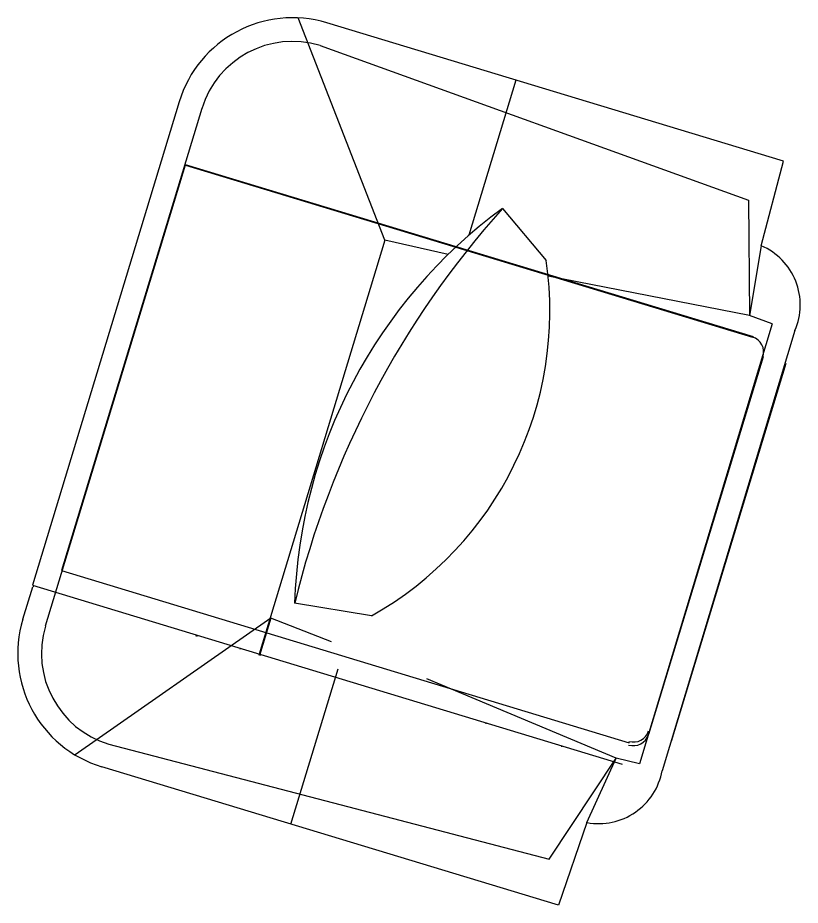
# Model space of a CAD drawing. Header units: inches. Extents: x 10.2 to 52.7, y 13.8 to 38.6.
# Drawn here: x 24.789 to 25.681, y 34.84 to 35.852 of the extents above; entities that cross this region are included whole.
import ezdxf

# ---------------------------------------------------------------- set-up
doc = ezdxf.new("R2010")
doc.units = ezdxf.units.IN
doc.header["$MEASUREMENT"] = 0
doc.layers.add('02', color=2, linetype='Continuous')

msp = doc.modelspace()

# ---------------------------------------------------------------- linework, layer by layer
at = {"layer": '02'}
for p, q in [((25.2075, 35.5984, 1.6785), (25.1088, 35.852, 1.6785)), ((25.6619, 35.6885, 1.6785), (25.1417, 35.8463, 1.6785)), ((25.1338, 35.8205, 1.6785), (25.6219, 35.6441, 1.6785)), ((25.357, 35.781, 1.6785), (25.3033, 35.6041, 1.6785)), ((24.9733, 35.7563, 1.6785), (24.8061, 35.2051, 1.6785)), ((24.9991, 35.7485, 1.6785), (24.8393, 35.2218, 1.6785)), ((25.6364, 35.5921, 1.6785), (25.6619, 35.6885, 1.6785)), ((24.8211, 35.1587, 1.6785), (24.9807, 35.6845, 1.6785)), ((24.9805, 35.684, 1.6785), (25.6265, 35.4881, 1.6785)), ((25.6275, 35.4883, 1.6785), (24.9807, 35.6845, 1.6785)), ((25.6219, 35.6441, 1.6785), (25.623, 35.5125, 1.6785)), ((25.3415, 35.6348, 1.6785), (25.3914, 35.5754, 1.6785)), ((25.2075, 35.5984, 1.6785), (25.0644, 35.1267, 1.6785)), ((25.2799, 35.5824, 1.6785), (25.2075, 35.5984, 1.6785)), ((25.6364, 35.5921, 1.6785), (25.623, 35.5125, 1.6785)), ((25.623, 35.5125, 1.6785), (25.3936, 35.5574, 1.6785)), ((25.6489, 35.5033, 1.6785), (25.623, 35.5125, 1.6785)), ((25.6489, 35.5033, 1.6785), (25.4977, 35.0015, 1.6785)), ((25.6747, 35.4954, 1.6785), (25.5235, 34.9937, 1.6785)), ((25.6385, 35.4656, 1.6785), (25.5078, 35.035, 1.6785)), ((25.6643, 35.4578, 1.6785), (25.5337, 35.0272, 1.6785)), ((24.8393, 35.2218, 1.6785), (25.4861, 35.0256, 1.6785)), ((24.7953, 35.1665, 1.6785), (24.8065, 35.2035, 1.6785)), ((24.8061, 35.2051, 1.6785), (25.4778, 35.0013, 1.6785)), ((24.8075, 35.2037, 1.6785), (24.8065, 35.2035, 1.6785)), ((25.1924, 35.1703, 1.6785), (25.1049, 35.1848, 1.6785)), ((25.0778, 35.1677, 1.6785), (24.8548, 35.0117, 1.6785)), ((25.0778, 35.1677, 1.6785), (25.0649, 35.1252, 1.6785)), ((25.1468, 35.1407, 1.6785), (25.0778, 35.1677, 1.6785)), ((24.9928, 35.1485, 1.6785), (24.9924, 35.1472, 1.6785)), ((24.9934, 35.1473, 1.6785), (24.9933, 35.1469, 1.6785)), ((25.0659, 35.1253, 1.6785), (25.0649, 35.1252, 1.6785)), ((25.1006, 34.9328, 1.6785), (25.1543, 35.1097, 1.6785)), ((25.471, 35.0082, 1.6785), (25.2554, 35.0984, 1.6785)), ((24.8931, 35.024, 1.6785), (25.395, 34.893, 1.6785)), ((25.395, 34.893, 1.6785), (25.471, 35.0082, 1.6785)), ((25.4379, 34.9346, 1.6785), (25.471, 35.0082, 1.6785)), ((25.4977, 35.0015, 1.6785), (25.471, 35.0082, 1.6785)), ((25.4055, 34.8403, 1.6785), (24.8853, 34.9982, 1.6785)), ((25.4379, 34.9346, 1.6785), (25.4055, 34.8403, 1.6785))]:
    msp.add_line(p, q, dxfattribs=at)
for centre, radius, start, end in [((25.1025, 35.7171, 1.6785), 0.135, 73.1233, 163.1233), ((25.1025, 35.7171, 1.6785), 0.108, 73.1233, 163.1233), ((26.1211, 34.9376, 1.6785), 1.0458, 138.1959, 166.3298), ((25.6859, 35.1665, 1.6785), 0.5813, 126.3304, 178.1953), ((25.6074, 35.5247, 1.6785), 0.0734, 336.5412, 66.6983), ((24.9973, 35.5176, 1.6785), 0.3983, 299.3176, 8.3367), ((25.6212, 35.4709, 1.6785), 0.018, 343.1233, 73.1233), ((24.9245, 35.1273, 1.6785), 0.135, 163.1233, 253.1233), ((24.9245, 35.1273, 1.6785), 0.108, 163.1233, 253.1233), ((26.8704, 34.6427, 1.6785), 1.8922, 164.9736, 165.0149), ((26.8704, 34.6427, 1.6785), 1.8697, 164.9959, 165.0377), ((26.8704, 34.6427, 1.6785), 1.5997, 165.3121, 165.361), ((25.4909, 35.0444, 1.6785), 0.018, 253.1233, 343.1233), ((25.4906, 35.0402, 1.6785), 0.018, 253.1233, 343.1233), ((26.8704, 34.6427, 1.6785), 1.5097, 165.4427, 165.4944), ((25.4513, 35.0068, 1.6785), 0.0734, 259.5484, 349.7055)]:
    msp.add_arc(centre, radius, start, end, dxfattribs=at)

doc.saveas('drawing.dxf')
